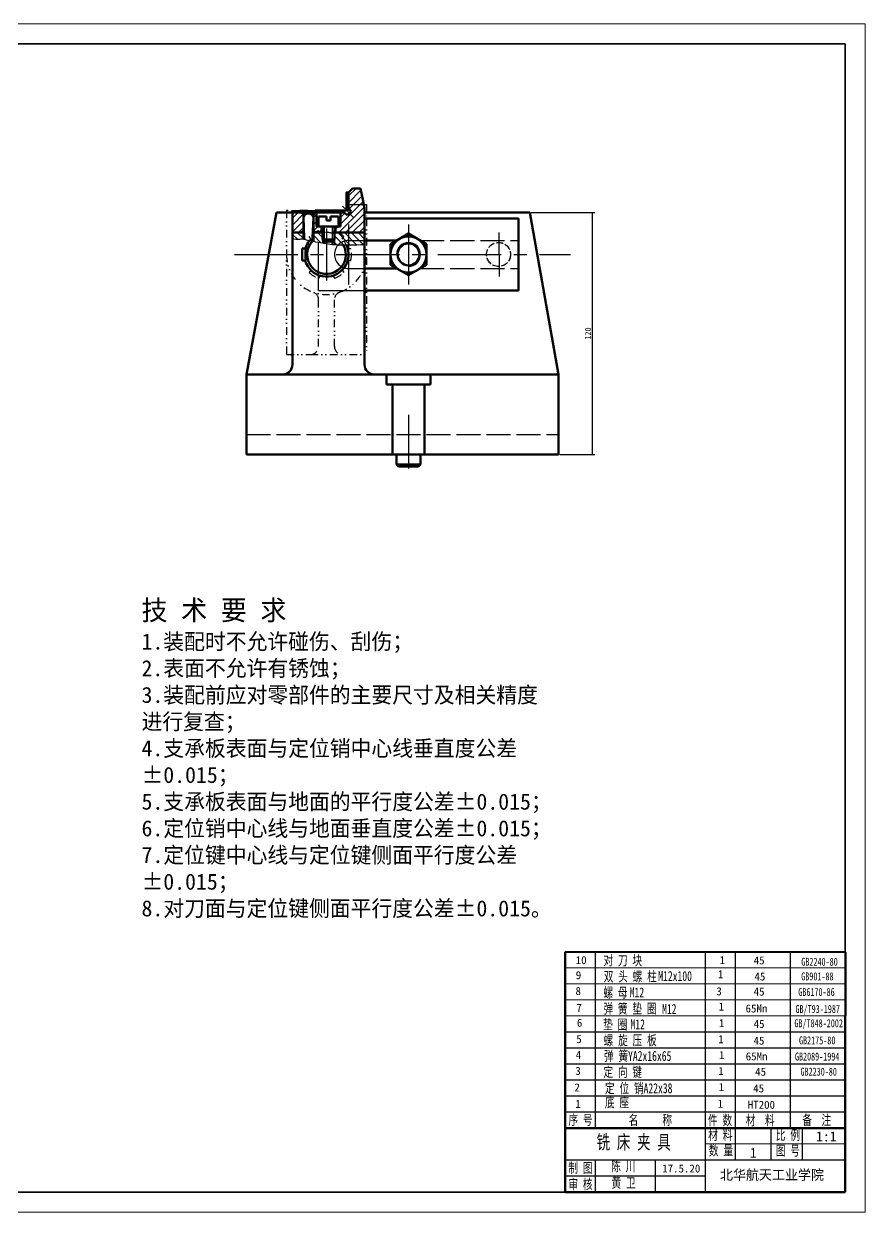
# Model space of a CAD drawing. Header units: millimetres. Extents: x -27 to 814, y 368 to 962.
# Drawn here: x 393 to 814, y 368 to 962 of the extents above; entities that cross this region are included whole.
import ezdxf
from ezdxf.enums import TextEntityAlignment as Align

# ---------------------------------------------------------------- set-up
doc = ezdxf.new("R2010")
doc.units = ezdxf.units.MM
for name, pattern in [('ACAD_ISO02W100', [15, 12, -3]), ('CENTER', [50.8, 31.75, -6.35, 6.35, -6.35]), ('DIVIDE', [31.75, 12.7, -6.35, 0, -6.35, 0, -6.35]), ('双点画线', [22, 12, -2, 2, -2, 2, -2])]:
    doc.linetypes.add(name, pattern=pattern)
doc.layers.get('0').update_dxf_attribs({"lineweight": 18})
for name, color, linetype, lineweight in [('中心线', 7, 'CENTER', 25), ('剖面线层', 4, 'Continuous', 18), ('图层1', 4, 'Continuous', 50), ('图层2', 5, 'Continuous', 25), ('图层3', 1, 'CENTER', 25), ('图层4', 3, 'DIVIDE', 25), ('图层5', 7, 'ACAD_ISO02W100', 35), ('尺寸线层', 3, 'Continuous', 18), ('粗实线', 7, 'Continuous', 50), ('粗实线层', 7, 'Continuous', 35), ('细实线', 7, 'Continuous', 25), ('细实线层', 7, 'Continuous', 18)]:
    doc.layers.add(name, color=color, linetype=linetype, lineweight=lineweight)
doc.styles.add('标准', font='', dxfattribs={"width": 0.667})
doc.styles.add('样式 1', font='', dxfattribs={"width": 0.707})
doc.styles.get('标准').set_extended_font_data('宋体')
doc.styles.get('样式 1').set_extended_font_data('宋体')
doc.dimstyles.new('ISO-25', dxfattribs={"dimtxt": 3, "dimasz": 2.5, "dimexe": 1.25, "dimexo": 0.625, "dimtad": 1, "dimtxsty": 'Standard', "dimcen": 2.5, "dimdle": 5, "dimadec": 0, "dimazin": 0, "dimtfac": 1, "dimtmove": 0, "dimatfit": 3, "dimfxl": 0, "dimarcsym": 0})
pattern_1 = [(45, (0, 0), (-2.12132, 2.12132), [])]

# ---------------------------------------------------------------- blocks, each defined once
blk = doc.blocks.new('*X8')
at = {"layer": '图层2', "linetype": 'Continuous'}
for points in [[(677.52, 867.37), (677.93, 864.87), (677.1, 864.87)], [(677.52, 746.37), (677.93, 748.87), (677.1, 748.87)]]:
    blk.add_hatch(color=0, dxfattribs=at).paths.add_polyline_path(points, flags=0)
at = {"layer": '图层2', "color": 0, "linetype": 'Continuous'}
for p, q in [((647.02, 867.37), (678.77, 867.37)), ((677.52, 867.37), (677.52, 746.37)), ((661.32, 746.37), (678.77, 746.37))]:
    blk.add_line(p, q, dxfattribs=at)
at = {"layer": '图层2', "color": 0, "insert": (675.4, 806.87), "char_height": 3, "width": 11.4, "attachment_point": 5, "rotation": 90}
blk.add_mtext('120', dxfattribs=at)
blk = doc.blocks.new('*X9')
at = {"layer": '粗实线层'}
for p, q in [((410.5, 287), (-395.5, 287)), ((410.5, -287), (410.5, 287)), ((-395.5, -287), (410.5, -287))]:
    blk.add_line(p, q, dxfattribs=at)
at = {"layer": '细实线层'}
for p, q in [((420.5, 297), (-420.5, 297)), ((420.5, -297), (420.5, 297)), ((-420.5, -297), (420.5, -297))]:
    blk.add_line(p, q, dxfattribs=at)
at = {"layer": '尺寸线层', "style": '标准', "width": 0.667}
blk.add_attdef('图纸编号', text='', height=5.22, rotation=180, dxfattribs=at).set_placement((-370.5, 282), align=Align.MIDDLE_CENTER)
for tag, p in [('登记', (-408, -234.5)), ('旧底图总号', (-408, -244.5)), ('底图总号', (-408, -254.5)), ('签字', (-408, -264.5)), ('签字日期', (-408, -274.5)), ('档案员', (-414.25, -284.5)), ('日期', (-401.75, -284.5))]:
    blk.add_attdef(tag, text='', height=2.61, dxfattribs=at).set_placement(p, align=Align.MIDDLE_CENTER)

msp = doc.modelspace()

# ---------------------------------------------------------------- hatches: boundary and pattern name
at = {"lineweight": 50}
h = msp.add_hatch(dxfattribs=at)
h.set_pattern_fill('无图案', color=256, scale=3, angle=45, style=0, pattern_type=0)
h.set_pattern_definition(pattern_1)
h.paths.add_polyline_path([(539.13, 867.372), (539.126, 867.906), (539.122, 868.372), (553.622, 868.372), (553.629, 867.486), (553.63, 867.372), (553.57, 867.372), (551.63, 867.372), (539.63, 867.372)], flags=0)
at = {"layer": '剖面线层', "lineweight": 50}
h = msp.add_hatch(dxfattribs=at)
h.set_pattern_fill('无图案', color=0, scale=3, angle=45, style=0, pattern_type=0)
h.set_pattern_definition(pattern_1)
h.paths.add_polyline_path([(554.691, 871.372), (554.691, 873.896), (554.691, 877.372), (555.691, 877.372), (555.691, 871.372)], flags=0)
h.paths.add_polyline_path([(554.691, 868.372), (554.691, 870.202), (554.691, 871.372), (555.691, 871.372), (555.691, 869.493), (555.691, 868.372)], flags=0)
at = {"layer": '图层2'}
h = msp.add_hatch(dxfattribs=at)
h.set_pattern_fill('ANSI31', color=0, scale=0.75, style=0)
h.paths.add_polyline_path([(533.13, 866.372), (532.13, 867.372), (527.691, 867.372), (527.691, 857.372), (532.13, 857.372), (533.13, 858.372)], flags=0)
edge = h.paths.add_edge_path(flags=0)
edge.add_line((539.63, 867.372), (539.13, 867.372))
edge.add_line((539.13, 867.372), (538.13, 866.372))
edge.add_line((538.13, 866.372), (538.13, 858.372))
edge.add_line((538.13, 858.372), (539.001, 857.502))
edge.add_arc((544.691, 846.372), 12.5, 108.662925, 117.079593, ccw=False)
edge.add_line((540.691, 858.215), (540.691, 860.372))
edge.add_line((540.691, 860.372), (539.63, 860.372))
edge.add_line((539.63, 860.372), (539.63, 867.372))
h.paths.add_polyline_path([(542.13, 860.372), (540.691, 860.372), (540.691, 858.215), (541.178, 857.372), (542.13, 857.372)], flags=0)
edge = h.paths.add_edge_path(flags=0)
edge.add_arc((544.691, 846.372), 12.5, 108.662925, 117.079593)
edge.add_line((539.001, 857.502), (539.13, 857.372))
edge.add_line((539.13, 857.372), (540.691, 857.372))
edge.add_line((540.691, 857.372), (540.691, 858.215))
h.paths.add_polyline_path([(540.691, 858.215), (540.691, 857.372), (541.178, 857.372)], flags=0)
edge = h.paths.add_edge_path(flags=0)
edge.add_line((563.691, 869.493), (563.311, 871.372))
edge.add_line((563.311, 871.372), (555.691, 871.372))
edge.add_line((555.691, 871.372), (555.691, 869.493))
edge.add_line((555.691, 869.493), (557.105, 868.079))
edge.add_line((557.105, 868.079), (554.984, 865.958))
edge.add_line((554.984, 865.958), (553.57, 867.372))
edge.add_line((553.57, 867.372), (551.63, 867.372))
edge.add_line((551.63, 867.372), (551.63, 860.372))
edge.add_line((551.63, 860.372), (549.13, 860.372))
edge.add_line((549.13, 860.372), (549.13, 858.057))
edge.add_arc((544.691, 846.372), 12.5, 61.024383, 69.197541, ccw=False)
edge.add_line((550.746, 857.307), (563.691, 857.307))
edge.add_line((563.691, 857.307), (563.691, 869.493))
h.paths.add_polyline_path([(561.691, 879.372), (557.691, 879.372), (555.691, 877.372), (555.691, 871.372), (563.311, 871.372), (562.805, 873.872)], flags=0)
edge = h.paths.add_edge_path(flags=0)
edge.add_line((548.691, 858.215), (548.691, 857.307))
edge.add_line((548.691, 857.307), (550.746, 857.307))
edge.add_arc((544.691, 846.372), 12.5, 61.024395, 71.337069)
edge = h.paths.add_edge_path(flags=0)
edge.add_line((549.13, 860.372), (548.691, 860.372))
edge.add_line((548.691, 860.372), (548.691, 858.215))
edge.add_arc((544.691, 846.372), 12.5, 69.197538, 71.337071, ccw=False)
edge.add_line((549.13, 858.057), (549.13, 860.372))
h.paths.add_polyline_path([(548.691, 860.372), (548.63, 860.372), (548.63, 858.11), (548.691, 858.215)], flags=0)
h.paths.add_polyline_path([(548.691, 858.215), (548.63, 858.11), (548.63, 857.307), (548.691, 857.307)], flags=0)
h = msp.add_hatch(dxfattribs=at)
h.set_pattern_fill('ANSI31', color=0, scale=0.75, angle=90, style=0)
h.paths.add_polyline_path([(563.691, 857.307), (555.691, 857.307), (555.691, 853.372), (563.691, 853.372)], flags=0)
edge = h.paths.add_edge_path(flags=0)
edge.add_line((563.691, 853.372), (555.691, 853.372))
edge.add_line((555.691, 853.372), (555.691, 851.205))
edge.add_spline(control_points=[(555.691, 851.205), (558.357, 851.214), (561.024, 851.273), (563.691, 851.332)], knot_values=[0, 0, 0, 0, 8.001141, 8.001141, 8.001141, 8.001141], weights=[1, 1, 1, 1], degree=3, periodic=0)
edge.add_line((563.691, 851.332), (563.691, 853.372))
edge = h.paths.add_edge_path(flags=0)
edge.add_line((533.13, 857.372), (527.691, 857.372))
edge.add_line((527.691, 857.372), (527.691, 854.399))
edge.add_spline(control_points=[(527.691, 854.399), (528.81, 854.115), (530.607, 853.659), (532.469, 854.306), (533.13, 854.161)], knot_values=[0, 0, 0, 0, 3.4288693, 5.5087725, 5.5087725, 5.5087725, 5.5087725], weights=[1, 1, 1, 1, 1], degree=3, periodic=0)
edge.add_line((533.13, 854.161), (533.13, 857.372))
edge = h.paths.add_edge_path(flags=0)
edge.add_line((540.691, 857.372), (538.754, 857.372))
edge.add_arc((544.691, 846.372), 12.5, 118.357637, 121.658335)
edge.add_line((538.13, 857.012), (538.13, 852.949))
edge.add_spline(control_points=[(538.13, 852.949), (538.983, 852.786), (539.837, 852.634), (540.691, 852.483)], knot_values=[0, 0, 0, 0, 2.6026664, 2.6026664, 2.6026664, 2.6026664], weights=[1, 1, 1, 1], degree=3, periodic=0)
edge.add_line((540.691, 852.483), (540.691, 857.372))
edge = h.paths.add_edge_path(flags=0)
edge.add_arc((544.709, 846.38), 10.981, 100.910268, 107.171272)
edge.add_line((541.467, 856.871), (541.178, 857.372))
edge.add_line((541.178, 857.372), (540.691, 857.372))
edge.add_line((540.691, 857.372), (540.691, 852.483))
edge.add_spline(control_points=[(540.691, 852.483), (541.338, 852.369), (541.984, 852.256), (542.63, 852.14)], knot_values=[0, 0, 0, 0, 1.9693991, 1.9693991, 1.9693991, 1.9693991], weights=[1, 1, 1, 1], degree=3, periodic=0)
edge.add_line((542.63, 852.14), (542.63, 853.86))
edge.add_line((542.63, 853.86), (542.63, 857.162))
edge = h.paths.add_edge_path(flags=0)
edge.add_line((542.63, 857.162), (542.63, 857.372))
edge.add_line((542.63, 857.372), (541.178, 857.372))
edge.add_line((541.178, 857.372), (541.467, 856.871))
edge.add_arc((544.709, 846.38), 10.981, 100.910267, 107.171273, ccw=False)
edge = h.paths.add_edge_path(flags=0)
edge.add_line((542.63, 853.86), (542.63, 852.14))
edge.add_spline(control_points=[(542.63, 852.14), (542.964, 852.08), (543.297, 852.02), (543.63, 851.96)], knot_values=[0, 0, 0, 0, 1.0161662, 1.0161662, 1.0161662, 1.0161662], weights=[1, 1, 1, 1], degree=3, periodic=0)
edge.add_line((543.63, 851.96), (543.63, 852.86))
edge.add_line((543.63, 852.86), (542.63, 853.86))
edge = h.paths.add_edge_path(flags=0)
edge.add_line((548.63, 853.86), (547.63, 852.86))
edge.add_line((547.63, 852.86), (547.63, 851.388))
edge.add_spline(control_points=[(547.63, 851.388), (547.963, 851.364), (548.297, 851.347), (548.63, 851.332)], knot_values=[0, 0, 0, 0, 1.0015851, 1.0015851, 1.0015851, 1.0015851], weights=[1, 1, 1, 1], degree=3, periodic=0)
edge.add_line((548.63, 851.332), (548.63, 853.86))
edge = h.paths.add_edge_path(flags=0)
edge.add_line((555.691, 853.372), (555.691, 857.307))
edge.add_line((555.691, 857.307), (548.63, 857.307))
edge.add_line((548.63, 857.307), (548.63, 853.86))
edge.add_line((548.63, 853.86), (548.63, 851.332))
edge.add_spline(control_points=[(548.63, 851.332), (549.313, 851.302), (549.996, 851.278), (550.679, 851.259)], knot_values=[0, 0, 0, 0, 2.050412, 2.050412, 2.050412, 2.050412], weights=[1, 1, 1, 1], degree=3, periodic=0)
edge.add_arc((555.691, 846.372), 7, 90, 135.720322, ccw=False)
edge = h.paths.add_edge_path(flags=0)
edge.add_arc((555.691, 846.372), 7, 108.556811, 135.720322)
edge.add_spline(control_points=[(550.679, 851.259), (551.977, 851.223), (553.275, 851.207), (554.573, 851.204)], knot_values=[0, 0, 0, 0, 3.8940063, 3.8940063, 3.8940063, 3.8940063], weights=[1, 1, 1, 1], degree=3, periodic=0)
edge.add_arc((544.709, 846.38), 10.981, 26.063773, 37.131383)
edge = h.paths.add_edge_path(flags=0)
edge.add_arc((555.691, 846.372), 7, 90, 108.556811)
edge.add_arc((544.709, 846.38), 10.981, 26.063773, 37.131383, ccw=False)
edge.add_spline(control_points=[(554.573, 851.204), (554.946, 851.203), (555.318, 851.204), (555.691, 851.205)], knot_values=[0, 0, 0, 0, 1.1180701, 1.1180701, 1.1180701, 1.1180701], weights=[1, 1, 1, 1], degree=3, periodic=0)
edge.add_line((555.691, 851.205), (555.691, 853.372))

# ---------------------------------------------------------------- linework, layer by layer
at = {"layer": '中心线', "color": 0}
msp.add_line((552.624, 870.439), (558.143, 864.92), dxfattribs=at)
at = {"layer": '图层1', "color": 0}
for p, q in [((557.691, 879.372), (555.691, 877.372)), ((557.691, 879.372), (561.691, 879.372)), ((562.805, 873.872), (561.691, 879.372)), ((555.691, 869.493), (555.691, 877.372)), ((563.691, 869.493), (562.805, 873.872)), ((519.691, 867.372), (504.691, 786.372)), ((519.691, 867.372), (553.63, 867.372)), ((527.63, 867.372), (553.63, 867.372)), ((527.691, 791.372), (527.691, 867.372)), ((532.13, 867.372), (533.13, 866.372)), ((539.13, 867.372), (538.13, 866.372)), ((539.63, 867.372), (539.63, 860.372)), ((551.63, 867.372), (551.63, 860.372)), ((554.984, 865.958), (553.57, 867.372)), ((557.105, 868.079), (554.984, 865.958)), ((555.691, 869.493), (557.105, 868.079)), ((563.691, 791.372), (563.691, 869.493)), ((563.691, 867.372), (646.397, 867.372)), ((646.397, 867.372), (660.691, 786.372)), ((533.13, 866.372), (533.13, 854.161)), ((533.13, 866.372), (534.096, 866.372)), ((533.13, 866.372), (533.13, 864.372)), ((533.13, 864.882), (533.481, 854.846)), ((537.165, 866.372), (538.13, 866.372)), ((538.13, 864.882), (537.779, 854.846)), ((538.13, 866.372), (538.13, 852.949)), ((540.63, 865.372), (540.63, 860.372)), ((540.63, 865.372), (544.63, 865.372)), ((544.63, 865.372), (544.63, 863.372)), ((544.63, 863.372), (546.63, 863.372)), ((546.63, 865.372), (550.63, 865.372)), ((546.63, 863.372), (546.63, 865.372)), ((550.63, 865.372), (550.63, 860.372)), ((563.691, 864.372), (640.691, 864.372)), ((640.691, 828.372), (640.691, 864.372)), ((533.13, 857.372), (527.691, 857.372)), ((532.13, 857.372), (533.13, 858.372)), ((538.13, 858.372), (539.13, 857.372)), ((538.13, 857.372), (542.63, 857.372)), ((539.63, 860.372), (551.63, 860.372)), ((542.13, 860.372), (542.13, 857.372)), ((542.63, 860.372), (542.63, 853.86)), ((548.63, 853.86), (548.63, 860.372)), ((548.63, 857.307), (563.691, 857.307)), ((549.13, 857.372), (549.13, 860.372)), ((585.691, 856.772), (576.691, 851.584)), ((585.691, 856.772), (594.691, 851.584)), ((543.63, 852.86), (542.63, 853.86)), ((542.63, 853.86), (548.63, 853.86)), ((543.63, 852.86), (547.63, 852.86)), ((543.63, 852.86), (543.63, 851.96)), ((547.63, 852.86), (548.63, 853.86)), ((547.63, 852.86), (547.63, 851.388)), ((563.691, 853.372), (579.793, 853.372)), ((576.691, 851.584), (576.691, 841.161)), ((594.691, 851.584), (594.691, 841.161)), ((534.58, 849.372), (532.556, 849.372)), ((532.556, 849.372), (532.556, 843.372)), ((532.556, 843.372), (534.58, 843.372)), ((563.426, 839.372), (579.793, 839.372)), ((585.691, 835.972), (576.691, 841.161)), ((594.691, 841.161), (585.691, 835.972)), ((563.691, 828.372), (640.691, 828.372)), ((504.691, 786.372), (504.691, 746.372)), ((504.691, 786.372), (660.691, 786.372)), ((574.691, 781.372), (574.691, 786.372)), ((596.691, 781.372), (596.691, 786.372)), ((660.691, 786.372), (660.691, 746.372)), ((574.691, 781.372), (596.691, 781.372)), ((577.691, 746.372), (577.691, 781.372)), ((593.691, 746.372), (593.691, 781.372)), ((504.691, 746.372), (660.691, 746.372)), ((579.691, 741.372), (579.691, 746.372)), ((591.691, 746.372), (591.691, 741.372)), ((580.691, 740.372), (579.691, 741.372)), ((591.691, 741.372), (579.691, 741.372)), ((590.691, 740.372), (580.691, 740.372)), ((590.691, 740.372), (591.691, 741.372)), ((663.992, 497.752), (663.956, 433.752)), ((803.992, 497.673), (663.992, 497.752)), ((803.992, 497.673), (803.956, 433.673)), ((663.956, 433.752), (663.925, 377.752)), ((803.943, 409.673), (663.943, 409.752))]:
    msp.add_line(p, q, dxfattribs=at)
at = {"layer": '图层1', "color": 7}
for p, q in [((803.956, 433.673), (803.925, 377.673)), ((803.925, 377.673), (663.925, 377.752))]:
    msp.add_line(p, q, dxfattribs=at)
at = {"layer": '图层1', "color": 0}
for radius in [9, 5.5]:
    msp.add_circle((585.691, 846.372), radius, dxfattribs=at)
for centre, radius, start, end in [((535.63, 864.32), 2.562, 12.680383, 167.319617), ((535.63, 854.922), 2.15, 182.003187, 206.124095), ((544.7, 846.291), 11, 195.387672, 26.530542), ((544.7, 846.291), 11, 140.30555, 163.733477), ((544.7, 846.291), 9.66, 135.859552, 30.642871), ((535.63, 854.922), 2.15, 306.231842, 357.996813), ((544.7, 846.372), 10.555, 163.487383, 196.512617), ((522.691, 791.372), 5, 270, 0), ((568.691, 791.372), 5, 180, 270)]:
    msp.add_arc(centre, radius, start, end, dxfattribs=at)
at = {"layer": '图层2', "color": 0}
for p, q in [((522.691, 786.372), (504.691, 786.372)), ((568.691, 786.372), (576.145, 786.372)), ((678.992, 497.743), (678.956, 433.743)), ((733.992, 497.713), (733.956, 433.713)), ((748.992, 497.704), (748.956, 433.336)), ((776.492, 497.689), (776.456, 432.67)), ((803.988, 489.673), (663.988, 489.752)), ((803.983, 481.673), (663.983, 481.752)), ((803.979, 473.673), (663.979, 473.752)), ((803.974, 465.673), (663.974, 465.752)), ((803.97, 457.673), (663.97, 457.752)), ((803.965, 449.673), (663.965, 449.752)), ((803.961, 441.673), (663.961, 441.752)), ((803.956, 433.673), (663.956, 433.752)), ((803.956, 433.673), (663.956, 433.752)), ((803.956, 433.673), (663.956, 433.752)), ((678.956, 433.743), (678.943, 409.743)), ((748.957, 434.342), (748.956, 433.549)), ((776.456, 433.689), (776.443, 409.689)), ((803.952, 425.673), (663.952, 425.752)), ((803.947, 417.673), (663.947, 417.752)), ((678.934, 393.743), (678.925, 377.743)), ((708.934, 393.727), (708.925, 377.727)), ((678.88, 377.673), (678.88, 377.665)), ((708.88, 377.673), (708.88, 377.648))]:
    msp.add_line(p, q, dxfattribs=at)
at = {"layer": '图层2', "color": 7}
for p, q in [((733.956, 433.713), (733.925, 377.713)), ((748.957, 434.883), (748.934, 393.704)), ((766.748, 409.694), (766.739, 393.694)), ((782.432, 409.685), (782.423, 393.685)), ((803.925, 401.825), (733.938, 401.713)), ((803.934, 393.673), (663.934, 393.752)), ((733.929, 385.713), (663.929, 385.752)), ((803.929, 385.673), (803.925, 385.673))]:
    msp.add_line(p, q, dxfattribs=at)
at = {"layer": '图层2', "color": 0}
msp.add_arc((585.691, 846.372), 6, 270, 180, dxfattribs=at)
msp.add_open_spline([(527.691, 854.399), (528.81, 854.115), (530.607, 853.659), (532.673, 854.377), (534.546, 853.632), (536.233, 853.32), (539.216, 852.732), (541.465, 852.353), (544.622, 851.779), (546.617, 851.429), (553.313, 851.102), (558.669, 851.221), (563.691, 851.332)], degree=3, knots=[0, 0, 0, 0, 1777.7857924, 2856.1653058, 3168.6570382, 4888.8898571, 5542.1171378, 7927.5751252, 8457.7603776, 10565.9570538, 11088.5154803, 18946.4233898, 18946.4233898, 18946.4233898, 18946.4233898], dxfattribs=at)
at = {"layer": '图层3', "color": 0, "linetype": '双点画线', "lineweight": 50}
for p, q in [((554.691, 877.372), (554.691, 868.372)), ((554.691, 877.372), (555.691, 877.372)), ((539.13, 867.372), (539.122, 868.38)), ((553.629, 867.486), (553.622, 868.372)), ((554.691, 868.372), (555.691, 868.372)), ((555.691, 868.372), (555.691, 869.493))]:
    msp.add_line(p, q, dxfattribs=at)
at = {"layer": '图层3', "color": 0, "linetype": 'ByBlock'}
msp.add_line((527.63, 868.372), (539.122, 868.372), dxfattribs=at)
at = {"layer": '图层3', "color": 0, "linetype": 'ByBlock', "lineweight": 50}
msp.add_line((539.122, 868.372), (553.63, 868.372), dxfattribs=at)
at = {"layer": '图层3', "color": 0, "linetype": '双点画线'}
msp.add_line((553.629, 867.486), (553.63, 867.372), dxfattribs=at)
at = {"layer": '图层3', "color": 0}
for p, q in [((555.691, 861.372), (555.691, 831.372)), ((585.691, 861.372), (585.691, 831.372)), ((544.691, 859.265), (544.709, 833.316)), ((630.748, 857.383), (631.047, 835.361)), ((540.691, 828.372), (540.691, 852.483)), ((555.691, 853.372), (563.691, 853.372)), ((498.691, 846.372), (666.691, 846.372)), ((555.691, 839.372), (563.691, 839.372)), ((540.691, 828.372), (563.691, 828.372)), ((585.688, 766.136), (585.688, 739.353))]:
    msp.add_line(p, q, dxfattribs=at)
msp.add_arc((555.691, 846.372), 7, 90, 270, dxfattribs=at)
at = {"layer": '图层4', "color": 0, "ltscale": 0.3}
for p, q in [((524.691, 868.372), (524.691, 796.372)), ((554.691, 868.372), (524.691, 868.372)), ((554.691, 871.372), (554.691, 868.372)), ((564.691, 871.372), (564.691, 864.372)), ((564.691, 864.372), (564.691, 796.372)), ((536.801, 854.037), (536.026, 855.381)), ((541.467, 856.871), (540.691, 858.215)), ((547.915, 856.871), (548.691, 858.215)), ((552.581, 854.037), (553.356, 855.381)), ((534.108, 849.372), (532.556, 849.372)), ((555.274, 849.372), (556.826, 849.372)), ((534.108, 843.372), (532.556, 843.372)), ((536.801, 838.707), (536.026, 837.363)), ((552.581, 838.707), (553.356, 837.363)), ((555.274, 843.372), (556.826, 843.372)), ((541.467, 835.873), (540.691, 834.529)), ((547.915, 835.873), (548.691, 834.529)), ((540.701, 800.362), (540.761, 823.71)), ((548.691, 800.372), (548.691, 823.745)), ((524.691, 796.372), (536.701, 796.372)), ((536.701, 796.372), (564.691, 796.372))]:
    msp.add_line(p, q, dxfattribs=at)
at = {"layer": '图层4', "color": 0}
msp.add_line((554.691, 871.372), (564.691, 871.372), dxfattribs=at)
at = {"layer": '图层4', "color": 0, "ltscale": 0.3}
for centre, radius, start, end in [((544.691, 846.372), 12.5, 108.662925, 133.88654), ((544.691, 846.513), 10.848, 72.710075, 107.289925), ((544.691, 846.372), 12.5, 46.11346, 71.337075), ((544.691, 846.372), 11, 135.82662, 164.17338), ((544.886, 846.484), 10.782, 15.534387, 44.465613), ((544.691, 846.372), 20, 180.000084, 289.294837), ((544.691, 846.372), 12.5, 166.11346, 193.88654), ((544.691, 846.372), 20, 289.471221, 360), ((544.691, 846.372), 12.5, 346.11346, 13.88654), ((544.691, 846.372), 11, 195.82662, 224.17338), ((544.694, 846.37), 10.996, 315.821699, 344.178301), ((544.691, 846.372), 12.5, 226.11346, 251.337075), ((544.691, 846.47), 11.076, 253.076726, 286.923274), ((544.691, 846.372), 12.5, 288.662925, 313.88654), ((536.761, 823.72), 4, 359.853544, 70.705661), ((552.691, 823.745), 4, 109.471221, 180), ((536.701, 800.372), 4, 270, 359.853544), ((552.691, 800.372), 4, 180, 270)]:
    msp.add_arc(centre, radius, start, end, dxfattribs=at)
at = {"layer": '图层5', "color": 0, "lineweight": 25}
for p, q in [((591.589, 853.372), (640.691, 853.372)), ((591.589, 839.372), (640.691, 839.372)), ((504.691, 756.372), (660.691, 756.372))]:
    msp.add_line(p, q, dxfattribs=at)
at = {"layer": '图层5', "color": 0, "lineweight": 25, "ltscale": 0.3}
msp.add_circle((630.691, 846.372), 6, dxfattribs=at)
at = {"layer": '粗实线', "color": 0}
msp.add_line((553.57, 867.372), (527.691, 867.372), dxfattribs=at)
at = {"layer": '细实线', "color": 0}
for p, q in [((543.63, 852.86), (543.63, 860.372)), ((547.63, 852.86), (547.63, 860.372)), ((542.63, 853.86), (542.63, 852.14)), ((548.63, 853.86), (548.63, 851.332))]:
    msp.add_line(p, q, dxfattribs=at)

# ---------------------------------------------------------------- block references
at = {"layer": '粗实线层', "color": 0}
msp.add_blockref('*X9', (393.425, 664.673), dxfattribs=at)

# ---------------------------------------------------------------- texts
at = {"layer": '图层2', "color": 0, "char_height": 4, "rotation": 359.967878}
for s, insert, width, attachment_point in [('10', (669.242, 491.597), 7.13664, 7), ('1', (741.16, 495.701), 15, 1), ('45', (758.214, 495.573), 27.5, 1), ('9', (669.278, 484.077), 3.43664, 7), ('1', (740.264, 488.657), 15, 1), ('45', (758.575, 487.486), 27.5, 1), ('8', (669.144, 476.178), 3.40331, 7), ('3', (739.542, 480.113), 15, 1), ('45', (758.181, 479.96), 27.5, 1), ('7', (669.595, 467.824), 3.2366, 7), ('1', (740.654, 472.459), 15, 1), ('65Mn', (754.13, 471.53), 27.5, 1), ('6', (669.823, 460.312), 3.40331, 7), ('1', (740.768, 464.211), 15, 1), ('45', (758.173, 463.799), 27.5, 1), ('5', (669.536, 452.155), 3.2366, 7), ('1', (740.417, 456.12), 15, 1), ('45', (758.102, 455.44), 27.5, 1), ('4', (669.279, 444.33), 3.66997, 7), ('1', (740.875, 448.228), 15, 1), ('65Mn', (754.209, 447.573), 27.5, 1), ('3', (669.059, 436.232), 3.23664, 7), ('1', (740.471, 440.275), 15, 1), ('45', (758.923, 439.925), 27.5, 1), ('2', (668.606, 428.064), 3.30331, 7), ('1', (740.695, 432.24), 15, 1), ('45', (757.956, 427.507), 7.70331, 7), ('1', (669.034, 419.838), 2.43664, 7), ('1', (740.204, 423.92), 15, 1), ('HT200', (755.236, 419.31), 20.76997, 7)]:
    msp.add_mtext(s, dxfattribs=dict(at, insert=insert, width=width, attachment_point=attachment_point))
at = {"layer": '图层2', "color": 0, "style": '样式 1'}
for s, insert, char_height, width, attachment_point, rotation in [(' 对 刀 块', (680.716, 490.47), 5, 33.64691, 7, 359.967878), ('GB2240-80', (782.002, 494.875), 4, 27.5, 1, 359.967878), ('双 头 螺 柱', (683.254, 482.489), 5, 40.8054, 7, 359.967878), ('M12x100', (710.488, 488.231), 5, 17.8746, 1, 359.967878), ('GB901-88', (781.955, 487.58), 4, 27.5, 1, 359.967878), ('螺 母', (683.084, 474.419), 5, 18.12236, 7, 359.967878), ('M12', (696.22, 480.061), 5, 61.73854, 1, 359.967878), ('GB6170-86', (780.485, 479.77), 4, 27.5, 1, 359.967878), ('弹 簧 垫 圈', (683.129, 466.403), 5, 40.33404, 7, 359.967878), ('M12', (712.418, 471.776), 5, 61.73854, 1, 359.967878), ('GB/T93-1987', (779.076, 471.264), 4, 27.5, 1, 359.967878), ('垫 圈', (682.977, 458.486), 5, 17.76879, 7, 359.967878), ('M12', (696.631, 464.14), 5, 61.73854, 1, 359.967878), ('GB/T848-2002', (778.532, 464.147), 4, 27.5, 1, 359.967878), ('螺 旋 压 板', (683.215, 450.594), 5, 40.74641, 7, 359.967878), ('GB2175-80', (780.846, 455.584), 4, 17.78498, 1, 359.967878), ('弹 簧{\\C7;YA2x16x65}', (683.361, 442.762), 5, 51.91117, 7, 359.967878), ('GB2089-1994', (778.803, 447.501), 4, 21.86987, 1, 359.967878), ('定 向 键', (683.108, 434.729), 5, 29.40491, 7, 359.967878), ('GB2230-80', (781.585, 439.935), 4, 27.5, 1, 359.967878), ('定 位 销{\\C7;A22x38}', (683.883, 426.598), 5, 51.88159, 7, 359.967878), ('底 座', (683.858, 425.071), 5, 55, 1, 359.967878), ('序 号', (665.615, 410.814), 5, 18.12232, 7, 359.967878), ('名     称', (695.726, 410.748), 5, 33.17553, 7, 359.967878), ('件 数', (735.321, 410.626), 5, 18.26968, 7, 359.967878), ('材  料', (754.187, 410.648), 5, 22.06983, 7, 359.967878), ('备  注', (782.466, 410.755), 5, 21.86355, 7, 359.967878), ('铣 床 夹 具', (679.675, 406.227), 7, 70, 1, 359.967878), ('制 图', (665.581, 386.838), 5, 17.88667, 7, 359.967878), ('陈 川', (687.036, 393.166), 5, 30, 1, 359.967878), ('审 核', (665.59, 378.655), 5, 17.88677, 7, 359.967878), ('黄 卫', (687.144, 384.92), 5, 30, 1, 0.159609)]:
    msp.add_mtext(s, dxfattribs=dict(at, insert=insert, char_height=char_height, width=width, attachment_point=attachment_point, rotation=rotation))
at = {"layer": '图层2', "color": 7, "rotation": 359.967878}
for s, insert, char_height, width, attachment_point in [('1', (756.274, 394.874), 5, 3.0458, 7), (' 17.5.20', (709.752, 391.544), 4, 25, 1)]:
    msp.add_mtext(s, dxfattribs=dict(at, insert=insert, char_height=char_height, width=width, attachment_point=attachment_point))
at = {"layer": '尺寸线层', "color": 7, "char_height": 5, "attachment_point": 1}
for s, insert, width in [('{\\W0.7;材 料}', (735.45, 408.808), 14.99551), ('{\\W0.7;比 例}', (769.16, 408.79), 15.67968), ('1:1', (789.365, 408.028), 21.49245), ('{\\W0.7;数 量}', (735.747, 401.11), 14.99551), ('{\\W0.707;图 号}', (769.306, 401.012), 15.67964), ('北华航天工业学院', (741.319, 388.89), 69.99102)]:
    msp.add_mtext(s, dxfattribs=dict(at, insert=insert, width=width))
at = {"layer": '细实线', "color": 0, "insert": (452.268, 673.583), "char_height": 8, "width": 201.26713, "attachment_point": 1}
msp.add_mtext('{\\H1.25x;技 术 要 求\\P}1.装配时不允许碰伤、刮伤；\\P2.表面不允许有锈蚀；\\P3.装配前应对零部件的主要尺寸及相关精度进行复查；\\P4.支承板表面与定位销中心线垂直度公差%%P0.015；\\P5.支承板表面与地面的平行度公差%%P0.015；\\P6.定位销中心线与地面垂直度公差%%P0.015；\\P7.定位键中心线与定位键侧面平行度公差%%P0.015；\\P8.对刀面与定位键侧面平行度公差%%P0.015。\\P', dxfattribs=at)

# ---------------------------------------------------------------- dimensions: what is measured, and where the dimension line sits
at = {"layer": '图层2', "color": 0}
dim = msp.add_linear_dim(base=(677.516, 746.372), p1=(646.397, 867.372), p2=(660.691, 746.372), angle=270, text='120', dimstyle='ISO-25', override={"dimsah": 1, "dimtol": 1, "dimtp": 0, "dimtm": 0, "dimtolj": 1}, dxfattribs=at)
dim.commit()
dim.dimension.update_dxf_attribs({"geometry": '*X8', "text_midpoint": (677.516, 806.872)})

doc.saveas('drawing.dxf')
